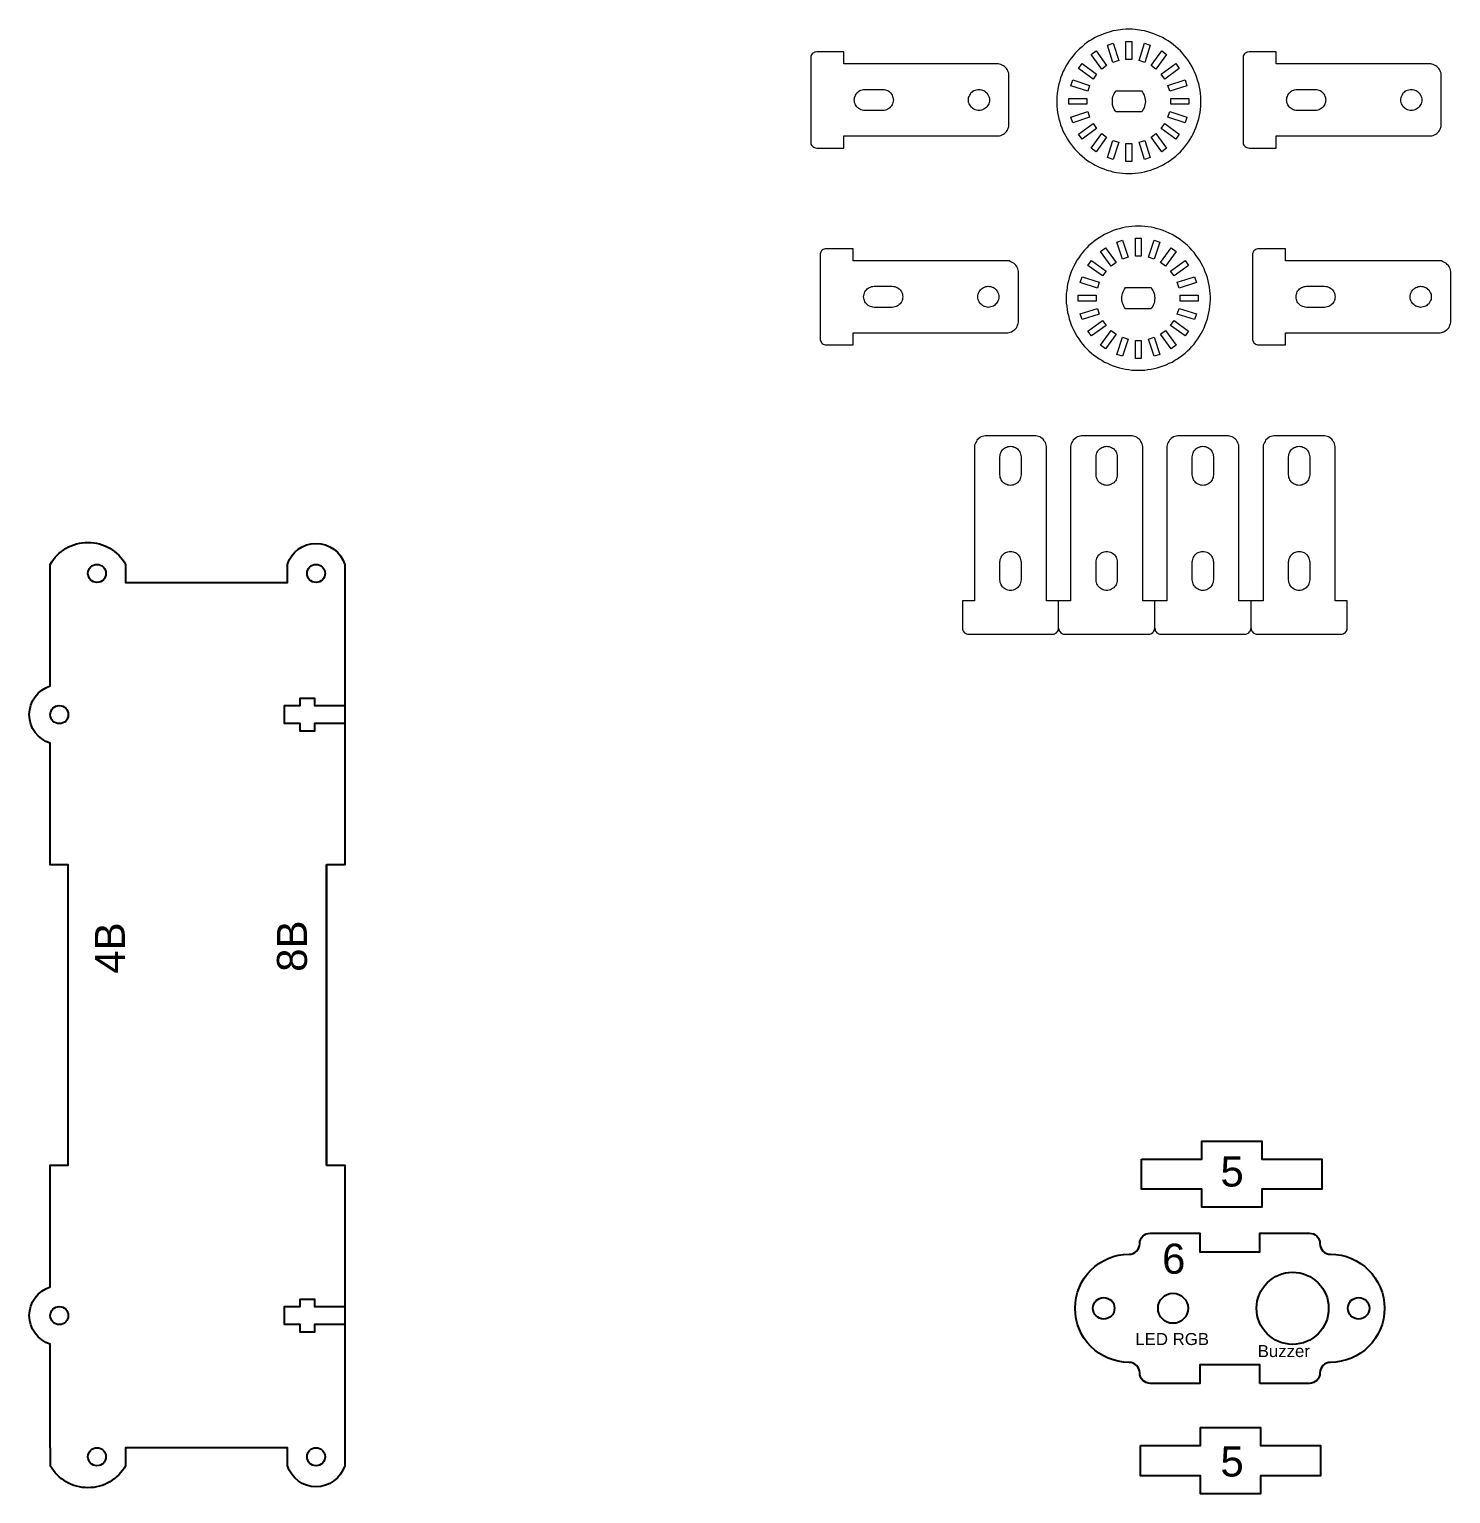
# Model space of a CAD drawing. Header units: millimetres. Extents: x -427 to 3135, y -1931 to 1758.
# Drawn here: x 763.7 to 1000.3, y -670.2 to -426.5 of the extents above; entities that cross this region are included whole.
import ezdxf

# ---------------------------------------------------------------- set-up
doc = ezdxf.new("R2010")
doc.units = ezdxf.units.MM
doc.layers.add('Layer 1', color=7, linetype='Continuous')
doc.styles.get("Standard").update_dxf_attribs({"font": 'Arial.ttf'})

msp = doc.modelspace()

# ---------------------------------------------------------------- linework, layer by layer
at = {"color": 1}
for p, q in [((767.246, -518.558), (767.246, -515.558)), ((767.246, -662.558), (767.246, -665.558))]:
    msp.add_line(p, q, dxfattribs=at)
for points in [[(767.246, -515.558, -0.5834312), (779.786, -515.558), (779.786, -518.558), (806.707, -518.558), (806.707, -515.558, -0.7337994), (816.246, -515.558), (816.246, -515.558), (816.246, -565.558), (813.246, -565.558), (813.246, -615.558), (816.246, -615.558), (816.246, -665.558), (816.246, -665.558, -0.7337994), (806.707, -665.558), (806.707, -662.558), (779.786, -662.558), (779.786, -665.558, -0.5834312), (767.246, -665.558)], [(767.246, -662.558), (767.246, -645.328, -0.7337994), (767.246, -635.788), (767.246, -615.558), (770.246, -615.558), (770.246, -565.558), (767.246, -565.558), (767.246, -545.328, -0.7337994), (767.246, -535.788), (767.246, -518.558)]]:
    msp.add_lwpolyline(points, format="xyb", dxfattribs=at)
at = {"color": 240, "true_color": 0xed1f24}
for points in [[(816.246, -539.058), (816.246, -542.058), (811.217, -542.058), (811.217, -543.308), (808.817, -543.308), (808.817, -542.058), (806.246, -542.058), (806.246, -539.058), (808.817, -539.058), (808.817, -537.808), (811.217, -537.808), (811.217, -539.058)], [(816.246, -639.058), (816.246, -642.058), (811.217, -642.058), (811.217, -643.308), (808.817, -643.308), (808.817, -642.058), (806.246, -642.058), (806.246, -639.058), (808.817, -639.058), (808.817, -637.808), (811.217, -637.808), (811.217, -639.058)]]:
    msp.add_lwpolyline(points, close=True, dxfattribs=at)
for points in [[(813.246, -615.558), (813.246, -565.558)], [(948.903, -614.543), (958.903, -614.543), (958.903, -611.543), (968.903, -611.543), (968.903, -614.543), (978.903, -614.543), (978.903, -619.543), (968.903, -619.543), (968.903, -622.543), (958.903, -622.543), (958.903, -619.543), (948.903, -619.543), (948.903, -614.543)], [(948.684, -662.211), (958.684, -662.211), (958.684, -659.211), (968.684, -659.211), (968.684, -662.211), (978.684, -662.211), (978.684, -667.211), (968.684, -667.211), (968.684, -670.211), (958.684, -670.211), (958.684, -667.211), (948.684, -667.211), (948.684, -662.211)]]:
    msp.add_lwpolyline(points, dxfattribs=at)
msp.add_lwpolyline([(968.574, -651.856), (968.574, -648.756), (958.574, -648.756), (958.574, -651.856), (950.324, -651.856, -0.4142136), (948.574, -650.106, 0.4142136), (946.824, -648.356, -1), (946.824, -630.356, 0.4142136), (948.574, -628.606, -0.4142136), (950.324, -626.856), (958.574, -626.856), (958.574, -629.956), (968.574, -629.956), (968.574, -626.856), (976.824, -626.856, -0.4142136), (978.574, -628.606, 0.4142136), (980.324, -630.356, -1), (980.324, -648.356, 0.4142136), (978.574, -650.106, -0.4142136), (976.824, -651.856)], format="xyb", close=True, dxfattribs=at)
at = {"color": 1}
for centre in [(775.016, -517.058), (775.016, -664.058)]:
    msp.add_circle(centre, 1.5, dxfattribs=at)
at = {"color": 240, "true_color": 0xed1f24}
for centre, radius in [((811.477, -517.058), 1.5), ((768.746, -540.558), 1.5), ((974.031, -639.356), 6), ((942.589, -639.356), 1.8), ((954.125, -639.356), 2.5), ((985.021, -639.356), 1.8), ((768.746, -640.558), 1.5), ((811.477, -664.058), 1.5)]:
    msp.add_circle(centre, radius, dxfattribs=at)
at = {"layer": 'Layer 1', "color": 240, "lineweight": 0, "true_color": 0xed1f24}
for points in [[(958.734, -437.724), (958.699, -437.195), (958.628, -436.666), (958.417, -435.607), (958.276, -435.113), (958.099, -434.584), (957.923, -434.09), (957.711, -433.596), (957.499, -433.138), (957.253, -432.644), (956.97, -432.185), (956.688, -431.762), (956.371, -431.339), (956.053, -430.915), (955.7, -430.492), (955.348, -430.104), (954.959, -429.751), (954.571, -429.398), (954.148, -429.046), (953.725, -428.728), (953.301, -428.446), (952.843, -428.164), (952.384, -427.881), (951.89, -427.67), (951.432, -427.458), (950.938, -427.246), (950.409, -427.07), (949.915, -426.929), (949.386, -426.788), (948.892, -426.682), (947.833, -426.541), (947.304, -426.506), (946.246, -426.506), (945.717, -426.541), (944.658, -426.682), (944.129, -426.788), (943.635, -426.929), (943.106, -427.07), (942.612, -427.246), (942.118, -427.458), (941.624, -427.67), (941.166, -427.881), (940.707, -428.164), (940.249, -428.446), (939.79, -428.728), (939.367, -429.046), (938.979, -429.398), (938.555, -429.751), (938.203, -430.104), (937.814, -430.492), (937.497, -430.915), (937.144, -431.339), (936.862, -431.762), (936.544, -432.185), (936.298, -432.644), (936.051, -433.138), (935.804, -433.596), (935.592, -434.09), (935.416, -434.584), (935.274, -435.113), (935.133, -435.607), (934.992, -436.136), (934.851, -437.195), (934.781, -437.724), (934.781, -439.311), (934.851, -439.841), (934.922, -440.37), (934.992, -440.864), (935.133, -441.393), (935.274, -441.922), (935.416, -442.416), (935.592, -442.91), (935.804, -443.404), (936.051, -443.898), (936.544, -444.815), (936.862, -445.238), (937.144, -445.697), (937.497, -446.12), (937.814, -446.508), (938.203, -446.896), (938.555, -447.249), (938.979, -447.637), (939.367, -447.954), (939.79, -448.272), (940.249, -448.589), (940.707, -448.836), (941.166, -449.119), (941.624, -449.33), (942.118, -449.577), (942.612, -449.754), (943.106, -449.93), (943.635, -450.071), (944.129, -450.212), (944.658, -450.318), (945.188, -450.389), (945.717, -450.459), (946.246, -450.494), (947.304, -450.494), (947.833, -450.459), (948.363, -450.389), (948.892, -450.318), (949.386, -450.212), (949.915, -450.071), (950.409, -449.93), (950.938, -449.754), (951.432, -449.577), (951.89, -449.33), (952.384, -449.119), (952.843, -448.836), (953.301, -448.589), (953.725, -448.272), (954.148, -447.954), (954.571, -447.637), (954.959, -447.249), (955.348, -446.896), (955.7, -446.508), (956.053, -446.12), (956.371, -445.697), (956.688, -445.238), (956.97, -444.815), (957.253, -444.356), (957.499, -443.898), (957.711, -443.404), (957.923, -442.91), (958.276, -441.922), (958.417, -441.393), (958.523, -440.864), (958.628, -440.37), (958.699, -439.841), (958.734, -439.311), (958.769, -438.782), (958.769, -438.253), (958.734, -437.724)], [(944.164, -428.834), (945.082, -431.691), (944.129, -432.009), (943.212, -429.151), (944.164, -428.834)], [(946.281, -428.516), (947.269, -428.516), (947.269, -431.515), (946.281, -431.515), (946.281, -428.516)], [(949.421, -432.009), (948.468, -431.691), (949.386, -428.834), (950.338, -429.151), (949.421, -432.009)], [(926.773, -433.82), (926.702, -433.608), (926.631, -433.396), (926.526, -433.22), (926.384, -433.008), (926.243, -432.867), (926.067, -432.691), (925.891, -432.585), (925.679, -432.479), (925.467, -432.373), (925.256, -432.303), (925.044, -432.268), (899.326, -432.268), (899.326, -430.257), (894.811, -430.257), (894.634, -430.292), (894.458, -430.327), (894.317, -430.398), (894.176, -430.504), (894.035, -430.61), (893.964, -430.751), (893.858, -430.927), (893.823, -431.103), (893.823, -445.426), (893.858, -445.603), (893.964, -445.779), (894.035, -445.92), (894.176, -446.026), (894.317, -446.132), (894.458, -446.202), (894.634, -446.238), (894.811, -446.273), (899.326, -446.273), (899.326, -444.262), (925.044, -444.262), (925.256, -444.227), (925.467, -444.156), (925.679, -444.086), (925.891, -443.945), (926.067, -443.839), (926.243, -443.698), (926.384, -443.521), (926.526, -443.345), (926.631, -443.133), (926.773, -442.71), (926.808, -442.498), (926.808, -434.031), (926.773, -433.82)], [(942.259, -433.138), (940.496, -430.704), (941.307, -430.104), (943.071, -432.538), (942.259, -433.138)], [(952.243, -430.104), (953.054, -430.704), (951.291, -433.138), (950.479, -432.538), (952.243, -430.104)], [(998.739, -433.82), (998.669, -433.608), (998.598, -433.396), (998.492, -433.22), (998.351, -433.008), (998.21, -432.867), (998.034, -432.691), (997.857, -432.585), (997.646, -432.479), (997.434, -432.373), (997.222, -432.303), (997.011, -432.268), (971.293, -432.268), (971.293, -430.257), (966.778, -430.257), (966.601, -430.292), (966.425, -430.327), (966.284, -430.398), (966.143, -430.504), (966.001, -430.61), (965.931, -430.751), (965.825, -430.927), (965.79, -431.103), (965.79, -445.426), (965.825, -445.603), (965.931, -445.779), (966.001, -445.92), (966.143, -446.026), (966.284, -446.132), (966.425, -446.202), (966.601, -446.238), (966.778, -446.273), (971.293, -446.273), (971.293, -444.262), (997.011, -444.262), (997.222, -444.227), (997.434, -444.156), (997.646, -444.086), (997.857, -443.945), (998.034, -443.839), (998.21, -443.698), (998.351, -443.521), (998.492, -443.345), (998.598, -443.133), (998.739, -442.71), (998.774, -442.498), (998.774, -434.031), (998.739, -433.82)], [(938.979, -432.221), (941.413, -433.984), (940.813, -434.796), (938.379, -433.032), (938.979, -432.221)], [(954.571, -432.221), (955.136, -433.032), (952.737, -434.796), (952.137, -433.984), (954.571, -432.221)], [(937.426, -434.937), (940.249, -435.854), (939.966, -436.807), (937.109, -435.889), (937.426, -434.937)], [(956.124, -434.937), (956.441, -435.889), (953.584, -436.807), (953.266, -435.854), (956.124, -434.937)], [(907.546, -438.477), (907.511, -438.688), (907.44, -438.9), (907.37, -439.076), (907.264, -439.253), (907.123, -439.429), (906.982, -439.57), (906.805, -439.711), (906.629, -439.817), (906.453, -439.888), (906.241, -439.958), (906.029, -439.993), (905.818, -440.029), (902.819, -440.029), (902.607, -439.993), (902.396, -439.958), (902.184, -439.888), (902.008, -439.817), (901.831, -439.711), (901.655, -439.57), (901.514, -439.429), (901.373, -439.253), (901.267, -439.076), (901.196, -438.9), (901.126, -438.688), (901.09, -438.477), (901.055, -438.265), (901.09, -438.053), (901.126, -437.841), (901.196, -437.665), (901.267, -437.453), (901.373, -437.277), (901.514, -437.101), (901.655, -436.96), (901.831, -436.818), (902.008, -436.713), (902.184, -436.642), (902.396, -436.571), (902.607, -436.536), (902.819, -436.501), (905.818, -436.501), (906.029, -436.536), (906.241, -436.571), (906.453, -436.642), (906.629, -436.713), (906.805, -436.818), (906.982, -436.96), (907.123, -437.101), (907.264, -437.277), (907.37, -437.453), (907.44, -437.665), (907.511, -437.841), (907.546, -438.053), (907.581, -438.265), (907.546, -438.477)], [(923.562, -438.053), (923.562, -438.477), (923.527, -438.688), (923.456, -438.9), (923.139, -439.429), (922.963, -439.57), (922.821, -439.711), (922.645, -439.817), (922.433, -439.888), (922.222, -439.958), (922.01, -439.993), (921.798, -440.029), (921.622, -439.993), (921.41, -439.958), (921.199, -439.888), (920.987, -439.817), (920.811, -439.711), (920.669, -439.57), (920.493, -439.429), (920.387, -439.253), (920.281, -439.076), (920.176, -438.9), (920.105, -438.688), (920.07, -438.477), (920.07, -438.053), (920.105, -437.841), (920.176, -437.665), (920.281, -437.453), (920.387, -437.277), (920.493, -437.101), (920.669, -436.96), (920.811, -436.818), (920.987, -436.713), (921.199, -436.642), (921.41, -436.571), (921.622, -436.536), (921.798, -436.501), (922.01, -436.536), (922.222, -436.571), (922.433, -436.642), (922.645, -436.713), (922.821, -436.818), (922.963, -436.96), (923.139, -437.101), (923.351, -437.453), (923.456, -437.665), (923.527, -437.841), (923.562, -438.053)], [(936.756, -438.994), (936.756, -438.006), (939.755, -438.006), (939.755, -438.994), (936.756, -438.994)], [(944.658, -440.264), (944.482, -440.052), (944.341, -439.805), (944.235, -439.558), (944.129, -439.311), (944.059, -439.029), (944.023, -438.782), (944.023, -438.218), (944.059, -437.971), (944.129, -437.689), (944.235, -437.442), (944.341, -437.195), (944.482, -436.983), (944.658, -436.736), (948.892, -436.736), (949.033, -436.983), (949.174, -437.195), (949.315, -437.442), (949.386, -437.689), (949.456, -437.971), (949.491, -438.218), (949.527, -438.5), (949.491, -438.782), (949.456, -439.029), (949.386, -439.311), (949.315, -439.558), (949.174, -439.805), (949.033, -440.052), (948.892, -440.264), (944.658, -440.264)], [(956.759, -438.994), (953.76, -438.994), (953.76, -438.006), (956.759, -438.006), (956.759, -438.994)], [(979.513, -438.477), (979.478, -438.688), (979.407, -438.9), (979.336, -439.076), (979.231, -439.253), (979.089, -439.429), (978.948, -439.57), (978.772, -439.711), (978.596, -439.817), (978.419, -439.888), (978.208, -439.958), (977.996, -439.993), (977.784, -440.029), (974.786, -440.029), (974.574, -439.993), (974.362, -439.958), (974.151, -439.888), (973.974, -439.817), (973.798, -439.711), (973.621, -439.57), (973.48, -439.429), (973.339, -439.253), (973.233, -439.076), (973.163, -438.9), (973.092, -438.688), (973.057, -438.477), (973.022, -438.265), (973.057, -438.053), (973.092, -437.841), (973.163, -437.665), (973.233, -437.453), (973.339, -437.277), (973.48, -437.101), (973.621, -436.96), (973.798, -436.818), (973.974, -436.713), (974.151, -436.642), (974.362, -436.571), (974.574, -436.536), (974.786, -436.501), (977.784, -436.501), (977.996, -436.536), (978.208, -436.571), (978.419, -436.642), (978.596, -436.713), (978.772, -436.818), (978.948, -436.96), (979.089, -437.101), (979.231, -437.277), (979.336, -437.453), (979.407, -437.665), (979.478, -437.841), (979.513, -438.053), (979.548, -438.265), (979.513, -438.477)], [(995.529, -438.053), (995.529, -438.477), (995.494, -438.688), (995.423, -438.9), (995.106, -439.429), (994.929, -439.57), (994.788, -439.711), (994.612, -439.817), (994.4, -439.888), (994.188, -439.958), (993.977, -439.993), (993.765, -440.029), (993.589, -439.993), (993.377, -439.958), (993.165, -439.888), (992.954, -439.817), (992.777, -439.711), (992.636, -439.57), (992.46, -439.429), (992.354, -439.253), (992.248, -439.076), (992.142, -438.9), (992.072, -438.688), (992.036, -438.477), (992.036, -438.053), (992.072, -437.841), (992.142, -437.665), (992.248, -437.453), (992.354, -437.277), (992.46, -437.101), (992.636, -436.96), (992.777, -436.818), (992.954, -436.713), (993.165, -436.642), (993.377, -436.571), (993.589, -436.536), (993.765, -436.501), (993.977, -436.536), (994.188, -436.571), (994.4, -436.642), (994.612, -436.713), (994.788, -436.818), (994.929, -436.96), (995.106, -437.101), (995.317, -437.453), (995.423, -437.665), (995.494, -437.841), (995.529, -438.053)], [(937.426, -442.063), (937.109, -441.111), (939.966, -440.193), (940.249, -441.146), (937.426, -442.063)], [(956.124, -442.063), (953.266, -441.146), (953.584, -440.193), (956.441, -441.111), (956.124, -442.063)], [(938.979, -444.779), (938.379, -443.968), (940.813, -442.204), (941.413, -443.016), (938.979, -444.779)], [(954.571, -444.779), (952.137, -443.016), (952.737, -442.204), (955.136, -443.968), (954.571, -444.779)], [(941.307, -446.896), (940.496, -446.296), (942.259, -443.862), (943.071, -444.462), (941.307, -446.896)], [(944.164, -448.166), (943.212, -447.849), (944.129, -444.991), (945.082, -445.309), (944.164, -448.166)], [(947.269, -448.519), (946.281, -448.519), (946.281, -445.52), (947.269, -445.52), (947.269, -448.519)], [(949.386, -448.166), (948.468, -445.309), (949.421, -444.991), (950.338, -447.849), (949.386, -448.166)], [(952.243, -446.896), (950.479, -444.462), (951.291, -443.862), (953.054, -446.296), (952.243, -446.896)], [(960.307, -470.485), (960.272, -469.956), (960.202, -469.426), (959.99, -468.368), (959.849, -467.874), (959.672, -467.345), (959.496, -466.851), (959.284, -466.357), (959.073, -465.899), (958.826, -465.405), (958.543, -464.946), (958.261, -464.523), (957.944, -464.099), (957.626, -463.676), (957.273, -463.253), (956.921, -462.865), (956.533, -462.512), (956.145, -462.159), (955.721, -461.806), (955.298, -461.489), (954.875, -461.207), (954.416, -460.924), (953.957, -460.642), (953.463, -460.431), (953.005, -460.219), (952.511, -460.007), (951.982, -459.831), (951.488, -459.69), (950.959, -459.549), (950.465, -459.443), (949.407, -459.302), (948.877, -459.266), (947.819, -459.266), (947.29, -459.302), (946.232, -459.443), (945.702, -459.549), (945.208, -459.69), (944.679, -459.831), (944.185, -460.007), (943.692, -460.219), (943.198, -460.431), (942.739, -460.642), (942.28, -460.924), (941.822, -461.207), (941.363, -461.489), (940.94, -461.806), (940.552, -462.159), (940.128, -462.512), (939.776, -462.865), (939.388, -463.253), (939.07, -463.676), (938.717, -464.099), (938.435, -464.523), (938.118, -464.946), (937.871, -465.405), (937.624, -465.899), (937.377, -466.357), (937.165, -466.851), (936.989, -467.345), (936.848, -467.874), (936.707, -468.368), (936.565, -468.897), (936.424, -469.956), (936.354, -470.485), (936.354, -472.072), (936.424, -472.601), (936.495, -473.131), (936.565, -473.624), (936.707, -474.154), (936.848, -474.683), (936.989, -475.177), (937.165, -475.671), (937.377, -476.164), (937.624, -476.658), (938.118, -477.576), (938.435, -477.999), (938.717, -478.457), (939.07, -478.881), (939.388, -479.269), (939.776, -479.657), (940.128, -480.01), (940.552, -480.398), (940.94, -480.715), (941.363, -481.033), (941.822, -481.35), (942.28, -481.597), (942.739, -481.879), (943.198, -482.091), (943.692, -482.338), (944.185, -482.514), (944.679, -482.691), (945.208, -482.832), (945.702, -482.973), (946.232, -483.079), (946.761, -483.149), (947.29, -483.22), (947.819, -483.255), (948.877, -483.255), (949.407, -483.22), (949.936, -483.149), (950.465, -483.079), (950.959, -482.973), (951.488, -482.832), (951.982, -482.691), (952.511, -482.514), (953.005, -482.338), (953.463, -482.091), (953.957, -481.879), (954.416, -481.597), (954.875, -481.35), (955.298, -481.033), (955.721, -480.715), (956.145, -480.398), (956.533, -480.01), (956.921, -479.657), (957.273, -479.269), (957.626, -478.881), (957.944, -478.457), (958.261, -477.999), (958.543, -477.576), (958.826, -477.117), (959.073, -476.658), (959.284, -476.164), (959.496, -475.671), (959.849, -474.683), (959.99, -474.154), (960.096, -473.624), (960.202, -473.131), (960.272, -472.601), (960.307, -472.072), (960.343, -471.543), (960.343, -471.014), (960.307, -470.485)], [(928.346, -466.581), (928.275, -466.369), (928.205, -466.157), (928.099, -465.981), (927.958, -465.769), (927.64, -465.452), (927.464, -465.346), (927.252, -465.24), (927.04, -465.134), (926.829, -465.064), (926.617, -465.028), (900.9, -465.028), (900.9, -463.018), (896.384, -463.018), (896.208, -463.053), (896.031, -463.088), (895.89, -463.159), (895.749, -463.265), (895.608, -463.37), (895.537, -463.511), (895.431, -463.688), (895.396, -463.864), (895.396, -478.187), (895.431, -478.363), (895.537, -478.54), (895.608, -478.681), (895.749, -478.787), (895.89, -478.893), (896.031, -478.963), (896.208, -478.998), (896.384, -479.034), (900.9, -479.034), (900.9, -477.023), (926.617, -477.023), (926.829, -476.988), (927.04, -476.917), (927.252, -476.846), (927.464, -476.705), (927.64, -476.6), (927.816, -476.458), (927.958, -476.282), (928.099, -476.106), (928.205, -475.894), (928.346, -475.471), (928.381, -475.259), (928.381, -466.792), (928.346, -466.581)], [(943.833, -465.899), (942.069, -463.464), (942.88, -462.865), (944.644, -465.299), (943.833, -465.899)], [(945.738, -461.595), (946.655, -464.452), (945.702, -464.77), (944.785, -461.912), (945.738, -461.595)], [(947.854, -461.277), (948.842, -461.277), (948.842, -464.276), (947.854, -464.276), (947.854, -461.277)], [(950.994, -464.77), (950.042, -464.452), (950.959, -461.595), (951.911, -461.912), (950.994, -464.77)], [(953.816, -462.865), (954.628, -463.464), (952.864, -465.899), (952.052, -465.299), (953.816, -462.865)], [(1000.312, -466.581), (1000.242, -466.369), (1000.171, -466.157), (1000.065, -465.981), (999.924, -465.769), (999.783, -465.628), (999.607, -465.452), (999.43, -465.346), (999.219, -465.24), (999.007, -465.134), (998.795, -465.064), (998.584, -465.028), (972.866, -465.028), (972.866, -463.018), (968.351, -463.018), (968.174, -463.053), (967.998, -463.088), (967.857, -463.159), (967.716, -463.265), (967.575, -463.37), (967.504, -463.511), (967.398, -463.688), (967.363, -463.864), (967.363, -478.187), (967.398, -478.363), (967.504, -478.54), (967.575, -478.681), (967.716, -478.787), (967.857, -478.893), (967.998, -478.963), (968.174, -478.998), (968.351, -479.034), (972.866, -479.034), (972.866, -477.023), (998.584, -477.023), (998.795, -476.988), (999.007, -476.917), (999.219, -476.846), (999.43, -476.705), (999.607, -476.6), (999.783, -476.458), (999.924, -476.282), (1000.065, -476.106), (1000.171, -475.894), (1000.312, -475.471), (1000.348, -475.259), (1000.348, -466.792), (1000.312, -466.581)], [(940.552, -464.981), (942.986, -466.745), (942.386, -467.557), (939.952, -465.793), (940.552, -464.981)], [(956.145, -464.981), (956.709, -465.793), (954.31, -467.557), (953.71, -466.745), (956.145, -464.981)], [(939, -467.698), (941.822, -468.615), (941.54, -469.567), (938.682, -468.65), (939, -467.698)], [(957.697, -467.698), (958.014, -468.65), (955.157, -469.567), (954.839, -468.615), (957.697, -467.698)], [(909.119, -471.237), (909.084, -471.449), (909.013, -471.661), (908.943, -471.837), (908.837, -472.013), (908.696, -472.19), (908.555, -472.331), (908.378, -472.472), (908.202, -472.578), (908.026, -472.648), (907.814, -472.719), (907.602, -472.754), (907.391, -472.79), (904.392, -472.79), (904.18, -472.754), (903.969, -472.719), (903.757, -472.648), (903.581, -472.578), (903.404, -472.472), (903.228, -472.331), (903.087, -472.19), (902.946, -472.013), (902.84, -471.837), (902.769, -471.661), (902.699, -471.449), (902.663, -471.237), (902.628, -471.026), (902.663, -470.814), (902.699, -470.602), (902.769, -470.426), (902.84, -470.214), (902.946, -470.038), (903.087, -469.861), (903.228, -469.72), (903.404, -469.579), (903.581, -469.473), (903.757, -469.403), (903.969, -469.332), (904.18, -469.297), (904.392, -469.262), (907.391, -469.262), (907.602, -469.297), (907.814, -469.332), (908.026, -469.403), (908.202, -469.473), (908.378, -469.579), (908.555, -469.72), (908.696, -469.861), (908.837, -470.038), (908.943, -470.214), (909.013, -470.426), (909.084, -470.602), (909.119, -470.814), (909.155, -471.026), (909.119, -471.237)], [(925.135, -470.814), (925.135, -471.237), (925.1, -471.449), (925.03, -471.661), (924.712, -472.19), (924.536, -472.331), (924.395, -472.472), (924.218, -472.578), (924.006, -472.648), (923.795, -472.719), (923.583, -472.754), (923.371, -472.79), (923.195, -472.754), (922.983, -472.719), (922.772, -472.648), (922.56, -472.578), (922.384, -472.472), (922.243, -472.331), (922.066, -472.19), (921.96, -472.013), (921.855, -471.837), (921.749, -471.661), (921.678, -471.449), (921.643, -471.237), (921.643, -470.814), (921.678, -470.602), (921.749, -470.426), (921.855, -470.214), (921.96, -470.038), (922.066, -469.861), (922.243, -469.72), (922.384, -469.579), (922.56, -469.473), (922.772, -469.403), (922.983, -469.332), (923.195, -469.297), (923.371, -469.262), (923.583, -469.297), (923.795, -469.332), (924.006, -469.403), (924.218, -469.473), (924.395, -469.579), (924.536, -469.72), (924.712, -469.861), (924.924, -470.214), (925.03, -470.426), (925.1, -470.602), (925.135, -470.814)], [(946.232, -473.025), (946.055, -472.813), (945.914, -472.566), (945.808, -472.319), (945.702, -472.072), (945.632, -471.79), (945.596, -471.543), (945.596, -470.979), (945.632, -470.732), (945.702, -470.449), (945.808, -470.203), (945.914, -469.956), (946.055, -469.744), (946.232, -469.497), (950.465, -469.497), (950.606, -469.744), (950.747, -469.956), (950.888, -470.203), (950.959, -470.449), (951.029, -470.732), (951.065, -470.979), (951.1, -471.261), (951.065, -471.543), (951.029, -471.79), (950.959, -472.072), (950.888, -472.319), (950.747, -472.566), (950.606, -472.813), (950.465, -473.025), (946.232, -473.025)], [(981.086, -471.237), (981.051, -471.449), (980.98, -471.661), (980.91, -471.837), (980.804, -472.013), (980.663, -472.19), (980.521, -472.331), (980.345, -472.472), (980.169, -472.578), (979.992, -472.648), (979.781, -472.719), (979.569, -472.754), (979.357, -472.79), (976.359, -472.79), (976.147, -472.754), (975.935, -472.719), (975.724, -472.648), (975.547, -472.578), (975.371, -472.472), (975.195, -472.331), (975.053, -472.19), (974.912, -472.013), (974.806, -471.837), (974.736, -471.661), (974.665, -471.449), (974.63, -471.237), (974.595, -471.026), (974.63, -470.814), (974.665, -470.602), (974.736, -470.426), (974.806, -470.214), (974.912, -470.038), (975.053, -469.861), (975.195, -469.72), (975.371, -469.579), (975.547, -469.473), (975.724, -469.403), (975.935, -469.332), (976.147, -469.297), (976.359, -469.262), (979.357, -469.262), (979.569, -469.297), (979.781, -469.332), (979.992, -469.403), (980.169, -469.473), (980.345, -469.579), (980.521, -469.72), (980.663, -469.861), (980.804, -470.038), (980.91, -470.214), (980.98, -470.426), (981.051, -470.602), (981.086, -470.814), (981.121, -471.026), (981.086, -471.237)], [(997.102, -470.814), (997.102, -471.237), (997.067, -471.449), (996.996, -471.661), (996.679, -472.19), (996.502, -472.331), (996.361, -472.472), (996.185, -472.578), (995.973, -472.648), (995.761, -472.719), (995.55, -472.754), (995.338, -472.79), (995.162, -472.754), (994.95, -472.719), (994.738, -472.648), (994.527, -472.578), (994.35, -472.472), (994.209, -472.331), (994.033, -472.19), (993.927, -472.013), (993.821, -471.837), (993.715, -471.661), (993.645, -471.449), (993.61, -471.237), (993.61, -470.814), (993.645, -470.602), (993.715, -470.426), (993.821, -470.214), (993.927, -470.038), (994.033, -469.861), (994.209, -469.72), (994.35, -469.579), (994.527, -469.473), (994.738, -469.403), (994.95, -469.332), (995.162, -469.297), (995.338, -469.262), (995.55, -469.297), (995.761, -469.332), (995.973, -469.403), (996.185, -469.473), (996.361, -469.579), (996.502, -469.72), (996.679, -469.861), (996.89, -470.214), (996.996, -470.426), (997.067, -470.602), (997.102, -470.814)], [(938.329, -471.755), (938.329, -470.767), (941.328, -470.767), (941.328, -471.755), (938.329, -471.755)], [(958.332, -471.755), (955.333, -471.755), (955.333, -470.767), (958.332, -470.767), (958.332, -471.755)], [(939, -474.824), (938.682, -473.871), (941.54, -472.954), (941.822, -473.907), (939, -474.824)], [(940.552, -477.54), (939.952, -476.729), (942.386, -474.965), (942.986, -475.776), (940.552, -477.54)], [(956.145, -477.54), (953.71, -475.776), (954.31, -474.965), (956.709, -476.729), (956.145, -477.54)], [(957.697, -474.824), (954.839, -473.907), (955.157, -472.954), (958.014, -473.871), (957.697, -474.824)], [(942.88, -479.657), (942.069, -479.057), (943.833, -476.623), (944.644, -477.223), (942.88, -479.657)], [(953.816, -479.657), (952.052, -477.223), (952.864, -476.623), (954.628, -479.057), (953.816, -479.657)], [(945.738, -480.927), (944.785, -480.609), (945.702, -477.752), (946.655, -478.069), (945.738, -480.927)], [(948.842, -481.28), (947.854, -481.28), (947.854, -478.281), (948.842, -478.281), (948.842, -481.28)], [(950.959, -480.927), (950.042, -478.069), (950.994, -477.752), (951.911, -480.609), (950.959, -480.927)], [(967.106, -526.157), (967.142, -526.333), (967.177, -526.51), (967.247, -526.651), (967.353, -526.792), (967.459, -526.933), (967.6, -527.003), (967.777, -527.109), (967.953, -527.145), (982.276, -527.145), (982.452, -527.109), (982.629, -527.003), (982.77, -526.933), (982.876, -526.792), (982.981, -526.651), (983.052, -526.51), (983.087, -526.333), (983.122, -526.157), (983.122, -521.641), (981.112, -521.641), (981.112, -495.924), (981.076, -495.712), (981.006, -495.5), (980.935, -495.289), (980.794, -495.077), (980.688, -494.901), (980.547, -494.724), (980.371, -494.583), (980.194, -494.442), (979.983, -494.336), (979.559, -494.195), (979.348, -494.16), (970.881, -494.16), (970.669, -494.195), (970.458, -494.266), (970.246, -494.336), (970.07, -494.442), (969.858, -494.583), (969.541, -494.901), (969.435, -495.077), (969.329, -495.289), (969.223, -495.5), (969.153, -495.712), (969.117, -495.924), (969.117, -521.641), (969.117, -521.641), (965.096, -521.641), (965.096, -495.924), (965.06, -495.712), (964.99, -495.5), (964.919, -495.289), (964.778, -495.077), (964.672, -494.901), (964.531, -494.724), (964.355, -494.583), (964.178, -494.442), (963.967, -494.336), (963.543, -494.195), (963.332, -494.16), (954.865, -494.16), (954.653, -494.195), (954.442, -494.266), (954.23, -494.336), (954.054, -494.442), (953.842, -494.583), (953.524, -494.901), (953.419, -495.077), (953.313, -495.289), (953.207, -495.5), (953.136, -495.712), (953.101, -495.924), (953.101, -521.641), (953.101, -521.641), (949.079, -521.641), (949.079, -495.924), (949.044, -495.712), (948.974, -495.5), (948.903, -495.289), (948.762, -495.077), (948.656, -494.901), (948.515, -494.724), (948.339, -494.583), (948.162, -494.442), (947.951, -494.336), (947.527, -494.195), (947.316, -494.16), (938.849, -494.16), (938.637, -494.195), (938.426, -494.266), (938.214, -494.336), (938.037, -494.442), (937.826, -494.583), (937.508, -494.901), (937.402, -495.077), (937.297, -495.289), (937.191, -495.5), (937.12, -495.712), (937.085, -495.924), (937.085, -521.641), (937.085, -521.641), (933.063, -521.641), (933.063, -495.924), (933.028, -495.712), (932.957, -495.5), (932.887, -495.289), (932.746, -495.077), (932.64, -494.901), (932.499, -494.724), (932.322, -494.583), (932.146, -494.442), (931.934, -494.336), (931.511, -494.195), (931.299, -494.16), (922.833, -494.16), (922.621, -494.195), (922.409, -494.266), (922.198, -494.336), (922.021, -494.442), (921.81, -494.583), (921.492, -494.901), (921.386, -495.077), (921.281, -495.289), (921.175, -495.5), (921.104, -495.712), (921.069, -495.924), (921.069, -521.641), (919.058, -521.641), (919.058, -526.157), (919.093, -526.333), (919.129, -526.51), (919.199, -526.651), (919.305, -526.792), (919.411, -526.933), (919.552, -527.003), (919.728, -527.109), (919.905, -527.145), (934.227, -527.145), (934.404, -527.109), (934.58, -527.003), (934.721, -526.933), (934.827, -526.792), (934.933, -526.651), (935.004, -526.51), (935.039, -526.333), (935.074, -526.157), (935.074, -521.641)], [(927.278, -495.924), (927.49, -495.959), (927.701, -496.03), (927.878, -496.1), (928.054, -496.206), (928.23, -496.347), (928.372, -496.488), (928.513, -496.665), (928.619, -496.841), (928.689, -497.017), (928.76, -497.229), (928.795, -497.441), (928.83, -497.652), (928.83, -500.651), (928.795, -500.863), (928.76, -501.074), (928.689, -501.286), (928.619, -501.462), (928.513, -501.639), (928.372, -501.815), (928.23, -501.956), (928.054, -502.097), (927.878, -502.203), (927.701, -502.274), (927.49, -502.344), (927.278, -502.38), (927.066, -502.415), (926.855, -502.38), (926.643, -502.344), (926.467, -502.274), (926.255, -502.203), (926.079, -502.097), (925.902, -501.956), (925.761, -501.815), (925.62, -501.639), (925.514, -501.462), (925.444, -501.286), (925.373, -501.074), (925.338, -500.863), (925.302, -500.651), (925.302, -497.652), (925.338, -497.441), (925.373, -497.229), (925.444, -497.017), (925.514, -496.841), (925.62, -496.665), (925.761, -496.488), (925.902, -496.347), (926.079, -496.206), (926.255, -496.1), (926.467, -496.03), (926.643, -495.959), (926.855, -495.924), (927.066, -495.888), (927.278, -495.924)], [(943.294, -495.924), (943.506, -495.959), (943.717, -496.03), (943.894, -496.1), (944.07, -496.206), (944.247, -496.347), (944.388, -496.488), (944.529, -496.665), (944.635, -496.841), (944.705, -497.017), (944.776, -497.229), (944.811, -497.441), (944.846, -497.652), (944.846, -500.651), (944.811, -500.863), (944.776, -501.074), (944.705, -501.286), (944.635, -501.462), (944.529, -501.639), (944.388, -501.815), (944.247, -501.956), (944.07, -502.097), (943.894, -502.203), (943.717, -502.274), (943.506, -502.344), (943.294, -502.38), (943.082, -502.415), (942.871, -502.38), (942.659, -502.344), (942.483, -502.274), (942.271, -502.203), (942.095, -502.097), (941.918, -501.956), (941.777, -501.815), (941.636, -501.639), (941.53, -501.462), (941.46, -501.286), (941.389, -501.074), (941.354, -500.863), (941.319, -500.651), (941.319, -497.652), (941.354, -497.441), (941.389, -497.229), (941.46, -497.017), (941.53, -496.841), (941.636, -496.665), (941.777, -496.488), (941.918, -496.347), (942.095, -496.206), (942.271, -496.1), (942.483, -496.03), (942.659, -495.959), (942.871, -495.924), (943.082, -495.888), (943.294, -495.924)], [(959.31, -495.924), (959.522, -495.959), (959.734, -496.03), (959.91, -496.1), (960.086, -496.206), (960.263, -496.347), (960.404, -496.488), (960.545, -496.665), (960.651, -496.841), (960.721, -497.017), (960.792, -497.229), (960.827, -497.441), (960.862, -497.652), (960.862, -500.651), (960.827, -500.863), (960.792, -501.074), (960.721, -501.286), (960.651, -501.462), (960.545, -501.639), (960.404, -501.815), (960.263, -501.956), (960.086, -502.097), (959.91, -502.203), (959.734, -502.274), (959.522, -502.344), (959.31, -502.38), (959.099, -502.415), (958.887, -502.38), (958.675, -502.344), (958.499, -502.274), (958.287, -502.203), (958.111, -502.097), (957.934, -501.956), (957.793, -501.815), (957.652, -501.639), (957.546, -501.462), (957.476, -501.286), (957.405, -501.074), (957.37, -500.863), (957.335, -500.651), (957.335, -497.652), (957.37, -497.441), (957.405, -497.229), (957.476, -497.017), (957.546, -496.841), (957.652, -496.665), (957.793, -496.488), (957.934, -496.347), (958.111, -496.206), (958.287, -496.1), (958.499, -496.03), (958.675, -495.959), (958.887, -495.924), (959.099, -495.888), (959.31, -495.924)], [(975.326, -495.924), (975.538, -495.959), (975.75, -496.03), (975.926, -496.1), (976.102, -496.206), (976.279, -496.347), (976.42, -496.488), (976.561, -496.665), (976.667, -496.841), (976.737, -497.017), (976.808, -497.229), (976.843, -497.441), (976.879, -497.652), (976.879, -500.651), (976.843, -500.863), (976.808, -501.074), (976.737, -501.286), (976.667, -501.462), (976.561, -501.639), (976.42, -501.815), (976.279, -501.956), (976.102, -502.097), (975.926, -502.203), (975.75, -502.274), (975.538, -502.344), (975.326, -502.38), (975.115, -502.415), (974.903, -502.38), (974.691, -502.344), (974.515, -502.274), (974.303, -502.203), (974.127, -502.097), (973.951, -501.956), (973.809, -501.815), (973.668, -501.639), (973.562, -501.462), (973.492, -501.286), (973.421, -501.074), (973.386, -500.863), (973.351, -500.651), (973.351, -497.652), (973.386, -497.441), (973.421, -497.229), (973.492, -497.017), (973.562, -496.841), (973.668, -496.665), (973.809, -496.488), (973.951, -496.347), (974.127, -496.206), (974.303, -496.1), (974.515, -496.03), (974.691, -495.959), (974.903, -495.924), (975.115, -495.888), (975.326, -495.924)], [(927.278, -513.421), (927.489, -513.457), (927.701, -513.527), (927.877, -513.598), (928.054, -513.704), (928.23, -513.845), (928.371, -513.986), (928.512, -514.162), (928.618, -514.339), (928.689, -514.515), (928.759, -514.727), (928.795, -514.938), (928.83, -515.15), (928.83, -518.149), (928.795, -518.36), (928.759, -518.572), (928.689, -518.784), (928.618, -518.96), (928.512, -519.136), (928.371, -519.313), (928.23, -519.454), (928.054, -519.595), (927.877, -519.701), (927.701, -519.771), (927.489, -519.842), (927.278, -519.877), (927.066, -519.913), (926.854, -519.877), (926.643, -519.842), (926.466, -519.771), (926.255, -519.701), (926.078, -519.595), (925.902, -519.454), (925.761, -519.313), (925.62, -519.136), (925.514, -518.96), (925.443, -518.784), (925.373, -518.572), (925.337, -518.36), (925.302, -518.149), (925.302, -515.15), (925.337, -514.938), (925.373, -514.727), (925.443, -514.515), (925.514, -514.339), (925.62, -514.162), (925.761, -513.986), (925.902, -513.845), (926.078, -513.704), (926.255, -513.598), (926.466, -513.527), (926.643, -513.457), (926.854, -513.421), (927.066, -513.386), (927.278, -513.421)], [(943.294, -513.421), (943.506, -513.457), (943.717, -513.527), (943.894, -513.598), (944.07, -513.704), (944.246, -513.845), (944.387, -513.986), (944.529, -514.162), (944.634, -514.339), (944.705, -514.515), (944.776, -514.727), (944.811, -514.938), (944.846, -515.15), (944.846, -518.149), (944.811, -518.36), (944.776, -518.572), (944.705, -518.784), (944.634, -518.96), (944.529, -519.136), (944.387, -519.313), (944.246, -519.454), (944.07, -519.595), (943.894, -519.701), (943.717, -519.771), (943.506, -519.842), (943.294, -519.877), (943.082, -519.913), (942.871, -519.877), (942.659, -519.842), (942.482, -519.771), (942.271, -519.701), (942.094, -519.595), (941.918, -519.454), (941.777, -519.313), (941.636, -519.136), (941.53, -518.96), (941.459, -518.784), (941.389, -518.572), (941.354, -518.36), (941.318, -518.149), (941.318, -515.15), (941.354, -514.938), (941.389, -514.727), (941.459, -514.515), (941.53, -514.339), (941.636, -514.162), (941.777, -513.986), (941.918, -513.845), (942.094, -513.704), (942.271, -513.598), (942.482, -513.527), (942.659, -513.457), (942.871, -513.421), (943.082, -513.386), (943.294, -513.421)], [(959.31, -513.421), (959.522, -513.457), (959.733, -513.527), (959.91, -513.598), (960.086, -513.704), (960.262, -513.845), (960.404, -513.986), (960.545, -514.162), (960.651, -514.339), (960.721, -514.515), (960.792, -514.727), (960.827, -514.938), (960.862, -515.15), (960.862, -518.149), (960.827, -518.36), (960.792, -518.572), (960.721, -518.784), (960.651, -518.96), (960.545, -519.136), (960.404, -519.313), (960.262, -519.454), (960.086, -519.595), (959.91, -519.701), (959.733, -519.771), (959.522, -519.842), (959.31, -519.877), (959.098, -519.913), (958.887, -519.877), (958.675, -519.842), (958.499, -519.771), (958.287, -519.701), (958.111, -519.595), (957.934, -519.454), (957.793, -519.313), (957.652, -519.136), (957.546, -518.96), (957.476, -518.784), (957.405, -518.572), (957.37, -518.36), (957.334, -518.149), (957.334, -515.15), (957.37, -514.938), (957.405, -514.727), (957.476, -514.515), (957.546, -514.339), (957.652, -514.162), (957.793, -513.986), (957.934, -513.845), (958.111, -513.704), (958.287, -513.598), (958.499, -513.527), (958.675, -513.457), (958.887, -513.421), (959.098, -513.386), (959.31, -513.421)], [(975.326, -513.421), (975.538, -513.457), (975.749, -513.527), (975.926, -513.598), (976.102, -513.704), (976.279, -513.845), (976.42, -513.986), (976.561, -514.162), (976.667, -514.339), (976.737, -514.515), (976.808, -514.727), (976.843, -514.938), (976.878, -515.15), (976.878, -518.149), (976.843, -518.36), (976.808, -518.572), (976.737, -518.784), (976.667, -518.96), (976.561, -519.136), (976.42, -519.313), (976.279, -519.454), (976.102, -519.595), (975.926, -519.701), (975.749, -519.771), (975.538, -519.842), (975.326, -519.877), (975.114, -519.913), (974.903, -519.877), (974.691, -519.842), (974.515, -519.771), (974.303, -519.701), (974.127, -519.595), (973.95, -519.454), (973.809, -519.313), (973.668, -519.136), (973.562, -518.96), (973.492, -518.784), (973.421, -518.572), (973.386, -518.36), (973.351, -518.149), (973.351, -515.15), (973.386, -514.938), (973.421, -514.727), (973.492, -514.515), (973.562, -514.339), (973.668, -514.162), (973.809, -513.986), (973.95, -513.845), (974.127, -513.704), (974.303, -513.598), (974.515, -513.527), (974.691, -513.457), (974.903, -513.421), (975.114, -513.386), (975.326, -513.421)], [(935.074, -526.157), (935.109, -526.333), (935.145, -526.51), (935.215, -526.651), (935.321, -526.792), (935.427, -526.933), (935.568, -527.003), (935.744, -527.109), (935.921, -527.145), (950.244, -527.145), (950.42, -527.109), (950.596, -527.003), (950.737, -526.933), (950.843, -526.792), (950.949, -526.651), (951.02, -526.51), (951.055, -526.333), (951.09, -526.157), (951.09, -521.641)], [(951.09, -526.157), (951.126, -526.333), (951.161, -526.51), (951.231, -526.651), (951.337, -526.792), (951.443, -526.933), (951.584, -527.003), (951.761, -527.109), (951.937, -527.145), (966.26, -527.145), (966.436, -527.109), (966.612, -527.003), (966.754, -526.933), (966.859, -526.792), (966.965, -526.651), (967.036, -526.51), (967.071, -526.333), (967.106, -526.157), (967.106, -521.641)]]:
    msp.add_lwpolyline(points, dxfattribs=at)

# ---------------------------------------------------------------- texts
at = {"color": 5, "char_height": 5, "attachment_point": 1, "rotation": 90}
for s, insert in [('4B', (774.667, -583.674)), ('8B', (804.966, -583.361))]:
    msp.add_mtext_dynamic_manual_height_columns(s, width=24.59582, gutter_width=12.5, heights=[0], dxfattribs=dict(at, insert=insert))
at = {"char_height": 5, "attachment_point": 1}
for s, insert in [('{\\C5;5}', (962.018, -614.091)), ('{\\C5;6}', (952.298, -628.597)), ('{\\C5;5}', (962.018, -662.349))]:
    msp.add_mtext_dynamic_manual_height_columns(s, width=11.91563, gutter_width=1, heights=[0], dxfattribs=dict(at, insert=insert))
at = {"color": 5, "char_height": 0.5, "attachment_point": 1}
for s, insert in [('{\\H4x;LED RGB}', (947.854, -643.47)), ('{\\H4x;Buzzer}', (968.219, -645.471))]:
    msp.add_mtext_dynamic_manual_height_columns(s, width=22.21991, gutter_width=1, heights=[0], dxfattribs=dict(at, insert=insert))

doc.saveas('drawing.dxf')
